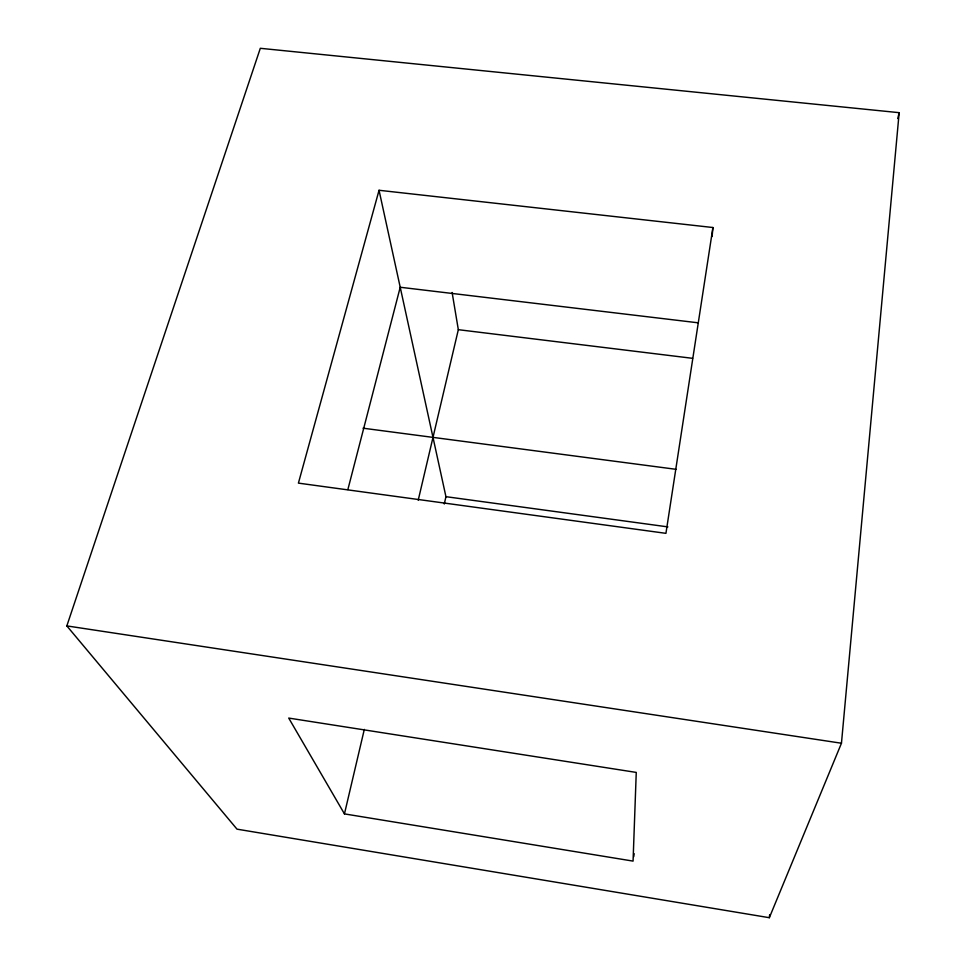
<?xml version="1.0" encoding="UTF-8"?>
<svg xmlns="http://www.w3.org/2000/svg" width="966" height="966" viewBox="0 0 966 966"><rect width="100%" height="100%" fill="white"/><g stroke="black" fill="none" stroke-linecap="round" stroke-linejoin="round"><path stroke-width="1.45" d="M712.111 236.513L712.92 227.517L379.046 190.278L298.409 483.121L665.936 533.341L712.92 227.517M841.458 743.24L899.165 112.672L260.313 48.3L66.835 625.908L237.008 829.154L769.334 917.7L841.458 743.24L66.835 625.908M769.334 917.7L769.66 914.705M633.732 856.661L634.167 853.702M444.288 504.01L445.942 496.681L379.046 190.278M344.451 813.891L288.725 718.076L636.256 772.414L633.068 861.104L344.451 813.891L364.315 729.402M418.218 500.207L458.331 329.684L452.112 292.481M897.752 118.528L899.165 112.672M347.869 489.545L400.214 287.252L698.297 322.825M458.331 329.684L692.586 358.326M363.047 428.192L676.079 469.319M445.942 496.681L667.892 526.893"/></g></svg>
